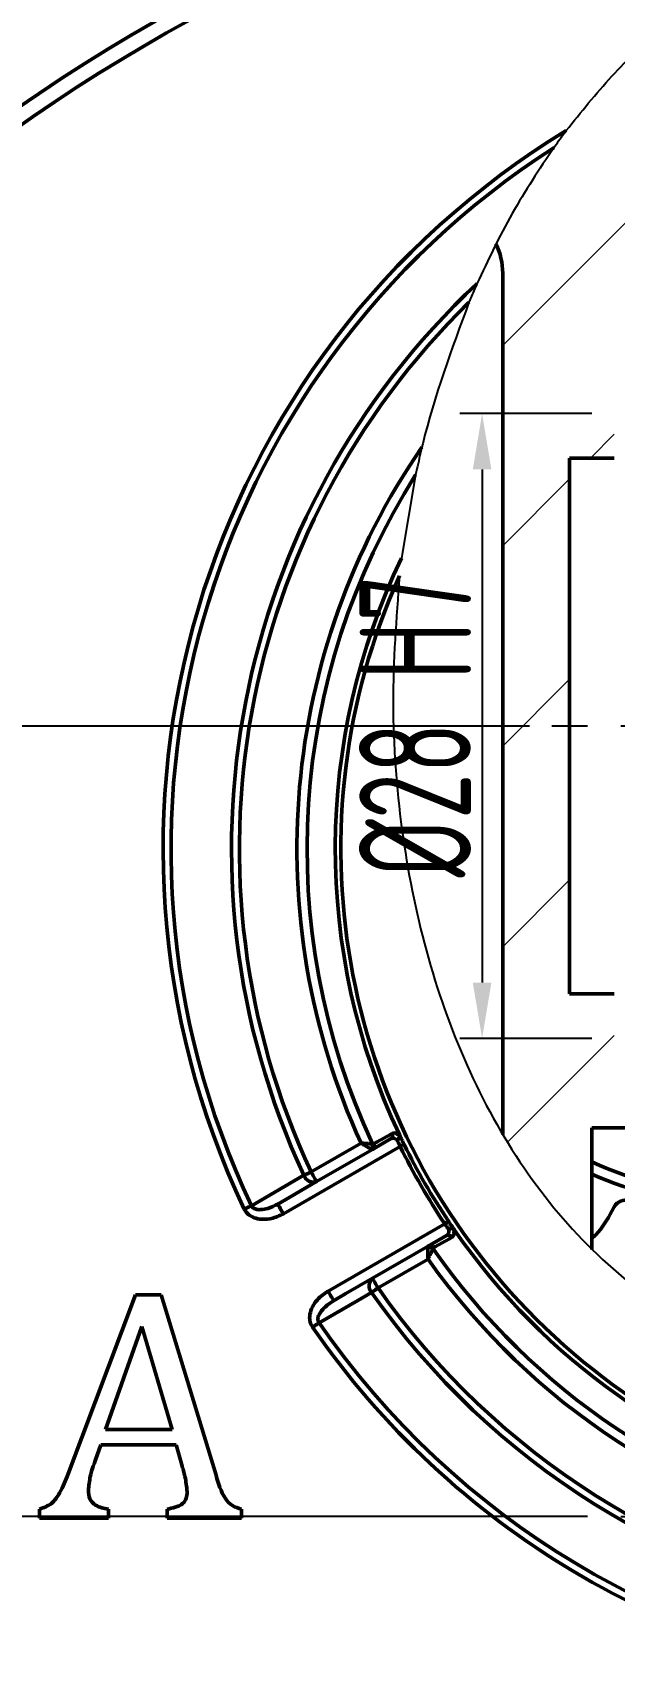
# Model space of a CAD drawing. Header units: millimetres. Extents: x 3338 to 4235, y 1659 to 2315.
# Drawn here: x 3559.7 to 3585.8, y 1794.8 to 1868.1 of the extents above; entities that cross this region are included whole.
import ezdxf

# ---------------------------------------------------------------- set-up
doc = ezdxf.new("R2010")
doc.units = ezdxf.units.MM
doc.linetypes.add('AM_ISO08W050', pattern=[18, 12, -1.5, 3, -1.5])
for name, color, linetype, lineweight in [('AM_5', 3, 'Continuous', 25), ('AM_7', 4, 'AM_ISO08W050', 25), ('AM_BOR', 7, 'Continuous', 50), ('剖面线', 5, 'Continuous', 20)]:
    doc.layers.add(name, color=color, linetype=linetype, lineweight=lineweight)
doc.styles.add('工程字', font='gbenor.shx', dxfattribs={"width": 0.707, "bigfont": 'hztxt.shx'})
doc.dimstyles.new('AM_GB$0', dxfattribs={"dimtxt": 3.5, "dimasz": 2.5, "dimexe": 1, "dimexo": 1, "dimgap": 0.5, "dimtad": 1, "dimdsep": 46, "dimtxsty": '工程字', "dimcen": 0, "dimclrd": 256, "dimclre": 256, "dimclrt": 2, "dimadec": 0, "dimazin": 2, "dimtp": 0.1, "dimtm": 0.1, "dimtfac": 0.71, "dimtmove": 0, "dimatfit": 3, "dimfxl": 0, "dimlwd": -1, "dimlwe": -1, "dimarcsym": 0})

# ---------------------------------------------------------------- blocks, each defined once
blk = doc.blocks.new('*D10')
at = {"layer": 'AM_5', "transparency": 16777216}
for p, q in [((3581.98, 1836.988), (3550.122, 1836.988)), ((3551.122, 1834.488), (3551.122, 1804.062)), ((3581.98, 1801.562), (3550.122, 1801.562))]:
    blk.add_line(p, q, dxfattribs=at)
for points in [[(3550.705, 1834.488), (3551.538, 1834.488), (3551.122, 1836.988)], [(3550.705, 1804.062), (3551.538, 1804.062), (3551.122, 1801.562)]]:
    blk.add_solid(points, dxfattribs=at)
at = {"layer": 'Defpoints', "color": 0}
for p in [(3582.98, 1836.988), (3551.122, 1801.562), (3582.98, 1801.562)]:
    blk.add_point(p, dxfattribs=at)
at = {"layer": 'AM_5', "color": 2, "transparency": 16777216, "insert": (3548.122, 1819.275), "char_height": 5, "attachment_point": 5, "rotation": 90, "style": '工程字'}
blk.add_mtext('35.4', dxfattribs=at)
blk = doc.blocks.new('*D12')
at = {"layer": 'AM_5', "transparency": 16777216}
for p, q in [((3584.774, 1850.988), (3578.852, 1850.988)), ((3579.852, 1848.488), (3579.852, 1825.488)), ((3584.774, 1822.988), (3578.852, 1822.988))]:
    blk.add_line(p, q, dxfattribs=at)
for points in [[(3579.435, 1848.488), (3580.268, 1848.488), (3579.852, 1850.988)], [(3579.435, 1825.488), (3580.268, 1825.488), (3579.852, 1822.988)]]:
    blk.add_solid(points, dxfattribs=at)
at = {"layer": 'Defpoints', "color": 0}
for p in [(3585.774, 1850.988), (3579.852, 1822.988), (3585.774, 1822.988)]:
    blk.add_point(p, dxfattribs=at)
at = {"layer": 'AM_5', "color": 2, "transparency": 16777216, "insert": (3576.852, 1836.988), "char_height": 5, "attachment_point": 5, "rotation": 90, "style": '工程字'}
blk.add_mtext('%%c28{}{\\C2; H7}', dxfattribs=at)
blk = doc.blocks.new('*D15')
at = {"layer": 'AM_5', "transparency": 16777216}
for p, q in [((3451.274, 1802.643), (3451.274, 1908.733)), ((3817.268, 1821.488), (3817.268, 1908.733)), ((3453.774, 1907.733), (3814.768, 1907.733))]:
    blk.add_line(p, q, dxfattribs=at)
for points in [[(3453.774, 1908.15), (3453.774, 1907.317), (3451.274, 1907.733)], [(3814.768, 1908.15), (3814.768, 1907.317), (3817.268, 1907.733)]]:
    blk.add_solid(points, dxfattribs=at)
at = {"layer": 'Defpoints', "color": 0}
for p in [(3817.268, 1907.733), (3817.268, 1820.488), (3451.274, 1801.643)]:
    blk.add_point(p, dxfattribs=at)
at = {"layer": 'AM_5', "color": 2, "transparency": 16777216, "insert": (3630.199, 1910.733), "char_height": 5, "attachment_point": 5, "style": '工程字'}
blk.add_mtext('366', dxfattribs=at)

msp = doc.modelspace()

# ---------------------------------------------------------------- hatches: boundary and pattern name
at = {"layer": '剖面线'}
h = msp.add_hatch(dxfattribs=at)
h.set_pattern_fill('ANSI31', color=256, scale=2, style=0)
h.set_pattern_definition([(45, (2624.3674, 1185.002), (-4.490128, 4.490128), [])])
edge = h.paths.add_edge_path(flags=0)
edge.add_line((3580.774, 1857.275), (3580.774, 1818.691))
edge.add_spline(control_points=[(3580.774, 1818.691), (3581.908, 1816.78), (3583.24, 1815.044), (3584.774, 1813.539)], knot_values=[0.088397, 0.088397, 0.088397, 0.088397, 0.108326, 0.108326, 0.108326, 0.108326], weights=[1, 1, 1, 1], degree=3, periodic=0)
edge.add_line((3584.774, 1813.539), (3584.774, 1818.988))
edge.add_line((3584.774, 1818.988), (3590.774, 1818.988))
edge.add_arc((3590.774, 1821.988), 3, 270, 360)
edge.add_line((3593.774, 1821.988), (3593.774, 1822.988))
edge.add_line((3593.774, 1822.988), (3585.774, 1822.988))
edge.add_line((3585.774, 1822.988), (3585.774, 1824.988))
edge.add_line((3585.774, 1824.988), (3583.774, 1824.988))
edge.add_line((3583.774, 1824.988), (3583.774, 1848.988))
edge.add_line((3583.774, 1848.988), (3585.774, 1848.988))
edge.add_line((3585.774, 1848.988), (3585.774, 1850.988))
edge.add_line((3585.774, 1850.988), (3593.774, 1850.988))
edge.add_line((3593.774, 1850.988), (3593.774, 1865.831))
edge.add_arc((3615.774, 1801.488), 68, 105, 108.8765, ccw=False)
edge.add_line((3598.174, 1867.171), (3598.441, 1866.176))
edge.add_arc((3600.373, 1866.694), 2, 195, 283.28942)
edge.add_arc((3615.774, 1801.488), 65, 76.71058, 103.28942, ccw=False)
edge.add_arc((3631.175, 1866.694), 2, 256.71058, 345)
edge.add_line((3633.107, 1866.176), (3633.374, 1867.171))
edge.add_arc((3615.774, 1801.488), 68, 51.88419, 75, ccw=False)
edge.add_line((3657.747, 1854.988), (3648.774, 1854.988))
edge.add_line((3648.774, 1854.988), (3648.774, 1848.988))
edge.add_line((3648.774, 1848.988), (3653.774, 1848.988))
edge.add_line((3653.774, 1848.988), (3653.774, 1850.988))
edge.add_line((3653.774, 1850.988), (3681.474, 1850.988))
edge.add_line((3681.474, 1850.988), (3681.474, 1851.888))
edge.add_line((3681.474, 1851.888), (3682.974, 1851.888))
edge.add_line((3682.974, 1851.888), (3682.974, 1850.988))
edge.add_line((3682.974, 1850.988), (3686.774, 1850.988))
edge.add_line((3686.774, 1850.988), (3686.774, 1854.988))
edge.add_line((3686.774, 1854.988), (3666.62, 1854.988))
edge.add_arc((3614.774, 1801.488), 74.5, 45.89951, 59.21122)
edge.add_line((3652.909, 1865.488), (3669.603, 1865.488))
edge.add_spline(control_points=[(3669.603, 1865.488), (3652.487, 1868.775), (3628.604, 1876.853), (3592.485, 1875.113), (3582.777, 1863.126), (3580.471, 1858.589)], knot_values=[0.690379, 0.690379, 0.690379, 0.690379, 0.839999, 0.930271, 0.973501, 0.973501, 0.973501, 0.973501], weights=[1, 1, 1, 1, 1, 1], degree=3, periodic=0)
edge.add_arc((3577.774, 1857.275), 3, 0, 25.9685, ccw=False)

# ---------------------------------------------------------------- linework, layer by layer
at = {"layer": 'AM_5'}
msp.add_line((3576.875, 1848.238), (3576.246, 1844.508), dxfattribs=at)
for points, knots in [([(3583.624, 1863.671), (3584.287, 1864.498), (3585.603, 1866.141), (3588.385, 1868.776), (3592.128, 1871.332), (3596.986, 1873.368), (3602.195, 1874.657), (3608.784, 1875.458), (3616.606, 1875.503), (3622.546, 1874.903), (3625.487, 1874.606)], [0, 0, 0, 0, 0.0699512, 0.1388754, 0.2524098, 0.3671302, 0.4848994, 0.6057958, 0.8048084, 1, 1, 1, 1]), ([(3583.063, 1862.901), (3583.206, 1863.101), (3583.389, 1863.356), (3583.582, 1863.614), (3583.624, 1863.671)], [0, 0, 0, 0, 0.78165, 1, 1, 1, 1]), ([(3583.063, 1862.901), (3582.416, 1861.93), (3581.116, 1859.979), (3580.122, 1857.866), (3579.622, 1856.805)], [0, 0, 0, 0, 0.497794, 1, 1, 1, 1]), ([(3579.622, 1856.805), (3579.529, 1856.595), (3579.409, 1856.321), (3579.29, 1856.037), (3579.263, 1855.972)], [0, 0, 0, 0, 0.769505, 1, 1, 1, 1]), ([(3579.263, 1855.972), (3578.49, 1853.88), (3577.7, 1851.742), (3577.167, 1849.531), (3577.156, 1849.483)], [0, 0, 0, 0, 0.978248, 1, 1, 1, 1]), ([(3577.156, 1849.483), (3577.077, 1849.146), (3576.974, 1848.706), (3576.894, 1848.327), (3576.875, 1848.238)], [0, 0, 0, 0, 0.765389, 1, 1, 1, 1]), ([(3576.152, 1843.713), (3576.008, 1841.81), (3575.72, 1838.021), (3576.148, 1832.372), (3577.219, 1826.91), (3579.018, 1821.78), (3581.559, 1817.141), (3584.875, 1813.174), (3588.929, 1810.102), (3593.489, 1807.821), (3598.419, 1806.18), (3603.649, 1805.055), (3609.069, 1804.325), (3612.739, 1804.09), (3614.583, 1803.971)], [0, 0, 0, 0, 0.088897, 0.176963, 0.263153, 0.347791, 0.429404, 0.508517, 0.586968, 0.66475, 0.745281, 0.828568, 0.91388, 1, 1, 1, 1])]:
    msp.add_open_spline(points, degree=3, knots=knots, dxfattribs=at)
at = {"layer": 'AM_7'}
for p, q in [((3710.568, 1836.988), (3582.98, 1836.988)), ((3706.068, 1801.486), (3448.48, 1801.645))]:
    msp.add_line(p, q, dxfattribs=at)
at = {"layer": 'AM_BOR'}
for p, q in [((3580.774, 1857.275), (3580.774, 1818.691)), ((3585.774, 1848.988), (3583.774, 1848.988)), ((3583.774, 1848.988), (3583.774, 1824.988)), ((3583.774, 1824.988), (3585.774, 1824.988)), ((3590.774, 1818.988), (3584.774, 1818.988)), ((3584.774, 1813.539), (3584.774, 1818.988)), ((3576.177, 1818.153), (3570.951, 1815.136)), ((3572.189, 1817.005), (3574.429, 1818.298)), ((3574.943, 1818.018), (3572.439, 1816.572)), ((3575.754, 1818.486), (3574.943, 1818.018)), ((3585.666, 1815.252), (3585.773, 1815.448)), ((3572.951, 1811.671), (3578.177, 1814.689)), ((3574.939, 1812.242), (3577.443, 1813.688)), ((3577.443, 1813.688), (3578.254, 1814.156)), ((3577.429, 1813.102), (3575.189, 1811.809)), ((3561.314, 1803.473), (3564.332, 1811.504)), ((3564.332, 1811.504), (3565.477, 1811.504)), ((3565.477, 1811.504), (3567.938, 1803.415)), ((3564.615, 1810.084), (3562.984, 1805.467)), ((3565.974, 1805.467), (3564.615, 1810.084)), ((3562.984, 1805.467), (3565.974, 1805.467)), ((3562.776, 1804.781), (3562.534, 1804.103)), ((3566.144, 1804.781), (3562.776, 1804.781)), ((3566.397, 1803.88), (3566.144, 1804.781)), ((3560.025, 1801.488), (3560.025, 1801.899)), ((3563.115, 1801.899), (3563.115, 1801.488)), ((3565.747, 1801.488), (3565.747, 1801.899)), ((3569.081, 1801.899), (3569.081, 1801.488)), ((3563.115, 1801.488), (3560.025, 1801.488)), ((3569.081, 1801.488), (3565.747, 1801.488))]:
    msp.add_line(p, q, dxfattribs=at)
at = {"layer": 'AM_BOR', "flags": 128}
for points in [[(3575.007, 1818.268), (3575.154, 1818.353), (3575.742, 1818.691), (3575.818, 1818.736)], [(3576.357, 1818.241), (3576.353, 1818.24), (3576.343, 1818.235), (3576.327, 1818.226), (3576.304, 1818.216), (3576.277, 1818.202), (3576.246, 1818.187), (3576.212, 1818.17), (3576.177, 1818.153)], [(3569.517, 1815.495), (3570.13, 1815.85), (3571.869, 1816.856)], [(3572.439, 1816.572), (3571.245, 1815.883), (3570.701, 1815.569)], [(3571.869, 1816.856), (3571.902, 1816.871), (3571.937, 1816.888), (3571.976, 1816.906), (3572.016, 1816.924), (3572.058, 1816.944), (3572.101, 1816.964), (3572.145, 1816.985), (3572.189, 1817.005)], [(3572.439, 1816.572), (3572.434, 1816.581), (3572.42, 1816.605), (3572.397, 1816.645), (3572.366, 1816.699), (3572.328, 1816.765), (3572.285, 1816.84), (3572.238, 1816.921), (3572.189, 1817.005)], [(3569.197, 1815.344), (3569.242, 1815.365), (3569.286, 1815.386), (3569.329, 1815.406), (3569.37, 1815.426), (3569.41, 1815.445), (3569.449, 1815.463), (3569.484, 1815.48), (3569.517, 1815.495)], [(3570.951, 1815.136), (3570.902, 1815.22), (3570.855, 1815.301), (3570.812, 1815.376), (3570.774, 1815.442), (3570.743, 1815.496), (3570.72, 1815.536), (3570.706, 1815.56), (3570.701, 1815.569)], [(3578.344, 1814.8), (3578.34, 1814.798), (3578.331, 1814.792), (3578.316, 1814.781), (3578.295, 1814.768), (3578.27, 1814.751), (3578.241, 1814.732), (3578.21, 1814.711), (3578.177, 1814.689)], [(3578.502, 1814.087), (3578.356, 1814.002), (3577.768, 1813.663), (3577.692, 1813.618)], [(3573.201, 1811.238), (3573.745, 1811.553), (3574.939, 1812.242)], [(3575.189, 1811.809), (3575.141, 1811.894), (3575.094, 1811.975), (3575.05, 1812.05), (3575.013, 1812.115), (3574.981, 1812.169), (3574.958, 1812.209), (3574.944, 1812.234), (3574.939, 1812.242)], [(3574.9, 1811.606), (3574.286, 1811.252), (3572.546, 1810.25)], [(3573.201, 1811.238), (3573.196, 1811.247), (3573.182, 1811.271), (3573.159, 1811.311), (3573.128, 1811.365), (3573.09, 1811.431), (3573.047, 1811.506), (3573, 1811.587), (3572.951, 1811.671)], [(3575.189, 1811.809), (3575.149, 1811.781), (3575.109, 1811.753), (3575.07, 1811.726), (3575.033, 1811.699), (3574.996, 1811.674), (3574.962, 1811.65), (3574.93, 1811.627), (3574.9, 1811.606)], [(3572.546, 1810.25), (3572.516, 1810.229), (3572.483, 1810.207), (3572.449, 1810.183), (3572.412, 1810.157), (3572.374, 1810.131), (3572.335, 1810.104), (3572.295, 1810.077), (3572.255, 1810.049)]]:
    msp.add_lwpolyline(points, dxfattribs=at)
at = {"layer": 'AM_BOR'}
for centre, radius, start, end in [((3603.274, 1801.488), 90, 98.95921, 171.04079), ((3603.274, 1801.488), 89, 98.95921, 171.04079), ((3603.274, 1801.488), 84.295, 53.19993, 3.82866), ((3603.274, 1801.488), 83.295, 54.84184, 3.70205), ((3603.274, 1801.488), 81.085, 59.10371, 185.01442), ((3603.274, 1801.488), 80.793, 59.74822, 185.01442), ((3603.274, 1801.488), 77.125, 70.29735, 185.25574), ((3603.274, 1801.488), 76.418, 73.10155, 185.25574), ((3603.274, 1831.488), 37.707, 121.40665, 205.34929), ((3603.274, 1831.488), 37.354, 122.7569, 205.34929), ((3577.774, 1857.275), 3, 0, 25.9685), ((3603.274, 1831.488), 34.646, 133.05218, 204.98125), ((3603.274, 1831.488), 34.293, 134.4412, 204.98125), ((3603.274, 1831.488), 31.717, 145.43376, 204.57256), ((3603.274, 1831.488), 31.264, 147.60546, 205.02296), ((3603.274, 1831.488), 30, 154.27886, 205.27077), ((3603.274, 1831.488), 29.75, 155.73657, 292.34149), ((3575.652, 1818.645), 0.189, 302.67889, 28.38373), ((3574.723, 1818.205), 0.229, 310.10453, 14.91911), ((3574.841, 1818.177), 0.19, 302.68729, 28.51176), ((3603.274, 1831.488), 30.2, 206.2028, 213.7972), ((3603.274, 1831.488), 30, 206.2028, 213.7972), ((3590.94, 1830.58), 14.5, 244.83398, 269.10509), ((3572.3, 1817.007), 0.456, 199.29789, 287.81981), ((3590.94, 1830.58), 15, 245.72807, 268.06209), ((3586.274, 1815.176), 0.57, 73.14657, 151.44671), ((3603.274, 1831.488), 30, 214.72923, 293.33646), ((3577.495, 1813.404), 0.229, 45.08218, 109.89503), ((3577.53, 1813.519), 0.19, 31.48829, 117.31316), ((3603.274, 1831.488), 31.264, 214.97704, 297.81175), ((3578.341, 1813.987), 0.189, 31.61728, 117.31956), ((3603.274, 1831.488), 31.717, 215.42744, 299.22941), ((3575.246, 1811.904), 0.456, 132.18101, 220.70148), ((3603.274, 1831.488), 34.646, 215.01875, 306.75667), ((3603.274, 1831.488), 34.293, 215.01875, 305.96784), ((3603.274, 1831.488), 37.707, 214.65071, 312.6428), ((3603.274, 1831.488), 37.354, 214.65071, 312.03601)]:
    msp.add_arc(centre, radius, start, end, dxfattribs=at)
for points, knots in [([(3575.818, 1818.736), (3575.856, 1818.747), (3575.931, 1818.77), (3576.058, 1818.71), (3576.138, 1818.638), (3576.165, 1818.613)], [0, 0, 0, 0, 0.396592, 0.793745, 1, 1, 1, 1]), ([(3576.165, 1818.613), (3576.165, 1818.618), (3576.164, 1818.631), (3576.156, 1818.655), (3576.149, 1818.672), (3576.145, 1818.681)], [0, 0, 0, 0, 0.272442, 0.624516, 1, 1, 1, 1]), ([(3576.145, 1818.681), (3576.152, 1818.666), (3576.184, 1818.598), (3576.253, 1818.453), (3576.322, 1818.312), (3576.357, 1818.241)], [0, 0, 0, 0, 0.128185, 0.564387, 1, 1, 1, 1]), ([(3574.429, 1818.298), (3574.43, 1818.298), (3574.434, 1818.298), (3574.442, 1818.297), (3574.456, 1818.296), (3574.487, 1818.294), (3574.559, 1818.289), (3574.687, 1818.28), (3574.84, 1818.27), (3574.911, 1818.266), (3574.944, 1818.264)], [0, 0, 0, 0, 0.0072924, 0.0171747, 0.0366497, 0.0783626, 0.169325, 0.3882281, 0.7195129, 1, 1, 1, 1]), ([(3574.871, 1818.03), (3574.842, 1818.047), (3574.781, 1818.084), (3574.65, 1818.164), (3574.541, 1818.23), (3574.479, 1818.268), (3574.452, 1818.284), (3574.44, 1818.292), (3574.433, 1818.296), (3574.43, 1818.298), (3574.429, 1818.298)], [0, 0, 0, 0, 0.280494, 0.611829, 0.830248, 0.921349, 0.9632, 0.982748, 0.99271, 1, 1, 1, 1]), ([(3574.943, 1818.018), (3574.94, 1818.016), (3574.922, 1818.007), (3574.894, 1818.02), (3574.871, 1818.03)], [0, 0, 0, 0, 0.1694631, 1, 1, 1, 1]), ([(3574.944, 1818.264), (3574.963, 1818.261), (3574.987, 1818.257), (3575.004, 1818.266), (3575.007, 1818.268)], [0, 0, 0, 0, 0.8295163, 1, 1, 1, 1]), ([(3576.048, 1818.442), (3576.03, 1818.454), (3575.968, 1818.497), (3575.861, 1818.527), (3575.79, 1818.5), (3575.754, 1818.486)], [0, 0, 0, 0, 0.168892, 0.580294, 1, 1, 1, 1]), ([(3576.165, 1818.613), (3576.163, 1818.596), (3576.158, 1818.563), (3576.126, 1818.51), (3576.087, 1818.47), (3576.06, 1818.449), (3576.05, 1818.442), (3576.048, 1818.442)], [0, 0, 0, 0, 0.281214, 0.562333, 0.845704, 0.980777, 1, 1, 1, 1]), ([(3576.177, 1818.153), (3576.154, 1818.205), (3576.106, 1818.31), (3576.068, 1818.397), (3576.048, 1818.442)], [0, 0, 0, 0, 0.497403, 1, 1, 1, 1]), ([(3570.951, 1815.136), (3570.928, 1815.123), (3570.738, 1815.016), (3570.384, 1814.891), (3569.921, 1814.868), (3569.577, 1814.964), (3569.332, 1815.124), (3569.241, 1815.273), (3569.197, 1815.344)], [0, 0, 0, 0, 0.039655, 0.333063, 0.565104, 0.736659, 0.873145, 1, 1, 1, 1]), ([(3570.701, 1815.569), (3570.556, 1815.495), (3570.315, 1815.374), (3569.979, 1815.309), (3569.765, 1815.318), (3569.65, 1815.36), (3569.586, 1815.401), (3569.543, 1815.443), (3569.524, 1815.481), (3569.517, 1815.495)], [0, 0, 0, 0, 0.380383, 0.629404, 0.793394, 0.86835, 0.906101, 0.964911, 1, 1, 1, 1]), ([(3584.774, 1814.041), (3584.832, 1814.092), (3585.212, 1814.424), (3585.458, 1814.872), (3585.666, 1815.252)], [0, 0, 0, 0, 0.153028, 1, 1, 1, 1]), ([(3578.363, 1814.433), (3578.362, 1814.433), (3578.336, 1814.469), (3578.276, 1814.551), (3578.21, 1814.643), (3578.177, 1814.689)], [0, 0, 0, 0, 0.005313, 0.502638, 1, 1, 1, 1]), ([(3578.254, 1814.156), (3578.284, 1814.18), (3578.343, 1814.228), (3578.371, 1814.336), (3578.364, 1814.411), (3578.363, 1814.433)], [0, 0, 0, 0, 0.419705, 0.831107, 1, 1, 1, 1]), ([(3578.344, 1814.8), (3578.387, 1814.735), (3578.475, 1814.605), (3578.566, 1814.472), (3578.609, 1814.411), (3578.618, 1814.397)], [0, 0, 0, 0, 0.435613, 0.871814, 1, 1, 1, 1]), ([(3578.569, 1814.449), (3578.554, 1814.455), (3578.522, 1814.467), (3578.46, 1814.466), (3578.407, 1814.452), (3578.375, 1814.439), (3578.364, 1814.434), (3578.363, 1814.433)], [0, 0, 0, 0, 0.281208, 0.562328, 0.845697, 0.980772, 1, 1, 1, 1]), ([(3578.569, 1814.449), (3578.577, 1814.413), (3578.6, 1814.307), (3578.589, 1814.167), (3578.531, 1814.113), (3578.502, 1814.087)], [0, 0, 0, 0, 0.206255, 0.603409, 1, 1, 1, 1]), ([(3578.618, 1814.397), (3578.612, 1814.405), (3578.601, 1814.421), (3578.583, 1814.44), (3578.573, 1814.446), (3578.569, 1814.449)], [0, 0, 0, 0, 0.392569, 0.789038, 1, 1, 1, 1]), ([(3577.417, 1813.619), (3577.417, 1813.625), (3577.418, 1813.659), (3577.432, 1813.675), (3577.443, 1813.688)], [0, 0, 0, 0, 0.17191, 1, 1, 1, 1]), ([(3577.429, 1813.102), (3577.429, 1813.104), (3577.429, 1813.107), (3577.429, 1813.115), (3577.428, 1813.13), (3577.428, 1813.161), (3577.426, 1813.233), (3577.423, 1813.361), (3577.42, 1813.514), (3577.418, 1813.586), (3577.417, 1813.619)], [0, 0, 0, 0, 0.00729, 0.017254, 0.036803, 0.078653, 0.169755, 0.38817, 0.719508, 1, 1, 1, 1]), ([(3577.657, 1813.566), (3577.642, 1813.536), (3577.61, 1813.472), (3577.542, 1813.334), (3577.486, 1813.22), (3577.455, 1813.155), (3577.441, 1813.127), (3577.434, 1813.113), (3577.431, 1813.107), (3577.43, 1813.104), (3577.429, 1813.102)], [0, 0, 0, 0, 0.280487, 0.611769, 0.830671, 0.921635, 0.96335, 0.98282, 0.992707, 1, 1, 1, 1]), ([(3577.692, 1813.618), (3577.679, 1813.607), (3577.664, 1813.594), (3577.658, 1813.57), (3577.657, 1813.566)], [0, 0, 0, 0, 0.829514, 1, 1, 1, 1]), ([(3572.255, 1810.049), (3572.213, 1810.125), (3572.131, 1810.278), (3572.115, 1810.573), (3572.21, 1810.927), (3572.478, 1811.342), (3572.781, 1811.553), (3572.951, 1811.671)], [0, 0, 0, 0, 0.131665, 0.262877, 0.440048, 0.685682, 1, 1, 1, 1]), ([(3572.546, 1810.25), (3572.532, 1810.272), (3572.509, 1810.31), (3572.491, 1810.401), (3572.51, 1810.543), (3572.62, 1810.753), (3572.849, 1811.009), (3573.072, 1811.154), (3573.201, 1811.238)], [0, 0, 0, 0, 0.057334, 0.097627, 0.205705, 0.375356, 0.640124, 1, 1, 1, 1]), ([(3562.534, 1804.103), (3562.444, 1803.857), (3562.283, 1803.417), (3562.238, 1802.951), (3562.218, 1802.746)], [0, 0, 0, 0, 0.560389, 1, 1, 1, 1]), ([(3560.025, 1801.899), (3560.215, 1801.967), (3560.596, 1802.103), (3561.005, 1802.717), (3561.196, 1803.186), (3561.314, 1803.473)], [0, 0, 0, 0, 0.277759, 0.558212, 1, 1, 1, 1]), ([(3566.637, 1802.673), (3566.613, 1802.903), (3566.572, 1803.313), (3566.45, 1803.707), (3566.397, 1803.88)], [0, 0, 0, 0, 0.559614, 1, 1, 1, 1]), ([(3567.938, 1803.415), (3568.039, 1803.048), (3568.179, 1802.538), (3568.648, 1802.022), (3568.936, 1801.94), (3569.081, 1801.899)], [0, 0, 0, 0, 0.560642, 0.779888, 1, 1, 1, 1]), ([(3562.218, 1802.746), (3562.226, 1802.615), (3562.241, 1802.353), (3562.577, 1801.988), (3562.91, 1801.933), (3563.115, 1801.899)], [0, 0, 0, 0, 0.280882, 0.558857, 1, 1, 1, 1]), ([(3565.747, 1801.899), (3565.867, 1801.924), (3566.107, 1801.974), (3566.438, 1802.101), (3566.624, 1802.381), (3566.632, 1802.576), (3566.637, 1802.673)], [0, 0, 0, 0, 0.281196, 0.560709, 0.779652, 1, 1, 1, 1])]:
    msp.add_open_spline(points, degree=3, knots=knots, dxfattribs=at)

# ---------------------------------------------------------------- dimensions: what is measured, and where the dimension line sits
at = {"layer": 'AM_5'}
dim = msp.add_linear_dim(base=(3817.268, 1907.733), p1=(3451.274, 1801.643), p2=(3817.268, 1820.488), text='366', dimstyle='AM_GB$0', override={"dimtxt": 5}, dxfattribs=at)
dim.commit()
dim.dimension.update_dxf_attribs({"geometry": '*D15', "text_midpoint": (3630.199, 1907.733), "dimtype": 160})
dim = msp.add_linear_dim(base=(3579.852, 1822.988), p1=(3585.774, 1850.988), p2=(3585.774, 1822.988), angle=90, text='%%c<>{}{\\C2; H7}', dimstyle='AM_GB$0', override={"dimtxt": 5, "dimtdec": 3}, dxfattribs=at)
dim.commit()
dim.dimension.update_dxf_attribs({"geometry": '*D12', "text_midpoint": (3579.852, 1836.988), "dimtype": 160})
dim = msp.add_linear_dim(base=(3551.122, 1801.562), p1=(3582.98, 1836.988), p2=(3582.98, 1801.562), angle=90, dimstyle='AM_GB$0', override={"dimtxt": 5, "dimdec": 1}, dxfattribs=at)
dim.commit()
dim.dimension.update_dxf_attribs({"geometry": '*D10', "text_midpoint": (3548.122, 1819.275)})

doc.saveas('drawing.dxf')
